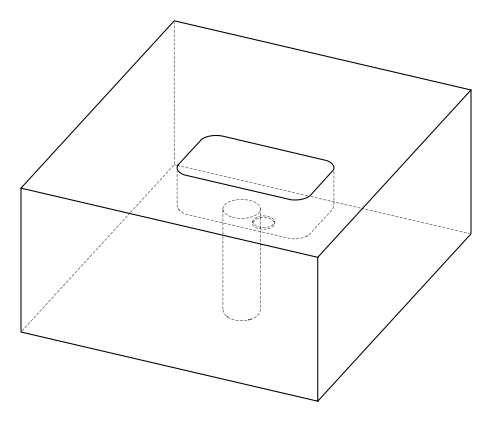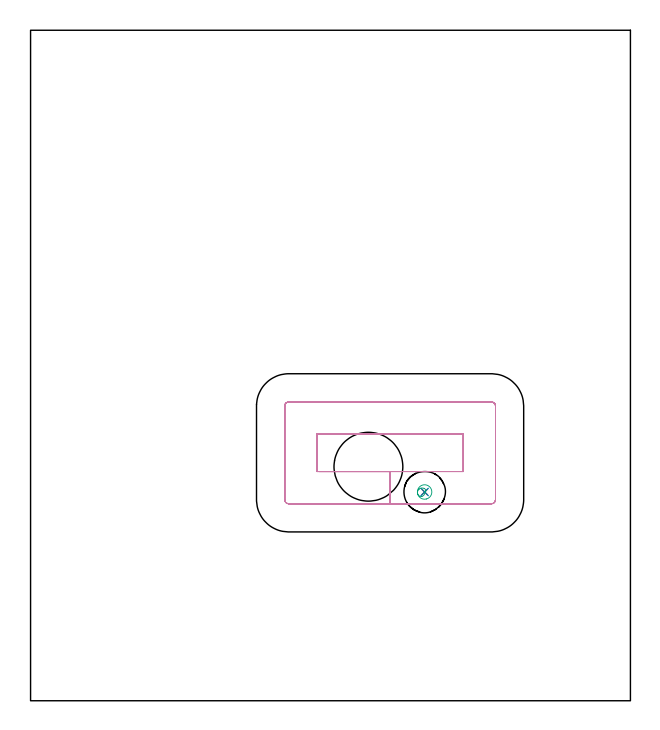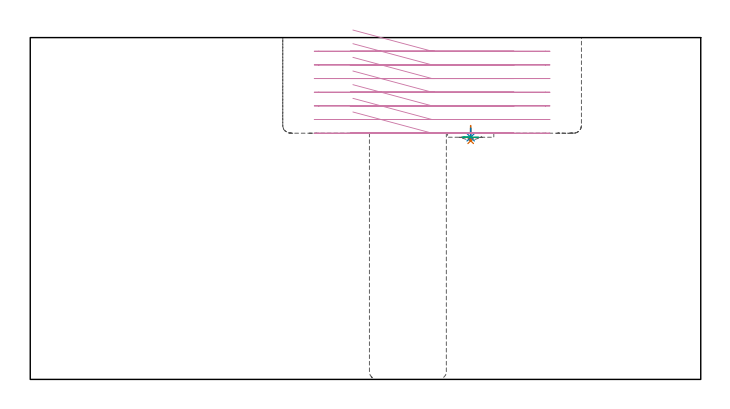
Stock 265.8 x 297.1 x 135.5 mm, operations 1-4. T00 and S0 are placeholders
(PLAN: 5 operations, 3 tool changes, 11.9 min)
(1 SPOT_DRILL | STEP1POCKET | NXT0321_9005460120000 | 0.06 min | 4461 mm3)
(2 DRILL_BLIND_HOLE_INTO_CENTER | STEP1POCKET | NXT0301_128 | 0.02 min | 0 mm3)
(3 MILL_ROUGH_BLIND_HOLE_CONTOUR | STEP1POCKET | UGT0201_129 | Spiral | 0.14 min | 2271 mm3)
(4 MILL_RECTANGULAR_POCKET | POCKET_RECTANGULAR_STRAIGHT | NXT0201_007 | Follow Part, ap 6.25, ae 75% | 7.27 min | 300849 mm3)
(5 MILL_THROUGH_HOLE_FROM_SOLID_MATERIAL | STEP1HOLE | NXT0201_007 | Circular | 4.46 min | 70999 mm3)
(TOOL NXT0321_9005460120000 | NC Spot Drill, 142deg, 12mm, Carbide, Uncoated | D12 PA142 FL30 Z2)
(TOOL NXT0301_128 | Carbide Drill 12mm [861.1-1200-036A1-GP GC34] | D12 PA150 FL37.4 Z2)
(TOOL UGT0201_129 | Carbide End Mill 11.9 | D11.9 FL15 Z4)
(TOOL NXT0201_007 | ENDMILL 25mm [R216.25-25050GCK54P 1620] | D25 R3 FL54 Z5)
(OP 1 SPOT_DRILL)
G17 G21 G94 G90
T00 M6
G54
G17 G0 G90 X174.6 Y92.5 S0 M3
G43 Z145.5 H0
G94 G81 G98 Z94.6 F250. R100.6
G80
M5
M2
(OP 2 DRILL_BLIND_HOLE_INTO_CENTER)
G17 G21 G94 G90
T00 M6
G54
G17 G0 G90 X174.6 Y92.5 S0 M3
G43 Z145.5 H1
G94 G81 G98 Z95.992 F250. R99.6
G80
M5
M2
(OP 3 MILL_ROUGH_BLIND_HOLE_CONTOUR)
G17 G21 G94 G90
T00 M6
G54
G17 G0 G90 X174.6 Y92.5 S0 M3
G43 Z145.5 H0
Z96.
G94 G3 X175.138 Y93.106 R0.542 F250.
X174.41 Y94.089 R1.234
X172.189 Y93.798 R2.158
X171.49 Y91.747 R2.02
X175.353 Y89.39 R3.2
X171.49 Y91.747 R-3.2
X173.422 Y90.568 R1.6
X174.6 Y92.5 R1.6
G0 Z145.5
M5
M2
(OP 4 MILL_RECTANGULAR_POCKET)
G17 G21 G94 G90
T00 M6
G54
G17 G0 G90 X127.898 Y101.55 S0 M3
G43 Z145.5 H1
Z138.5
G94 G1 X159.3 Z130.086 F250.
X191.75 F500.
Y118.15
X126.85
Y101.55
X159.3
Y87.3
X204.2
G3 X206. Y89.1 R1.8
G1 Y130.6
G3 X204.2 Y132.4 R1.8
G1 X114.4
G3 X112.6 Y130.6 R1.8
G1 Y89.1
G3 X114.4 Y87.3 R1.8
G1 X159.3
X160.3
G0 X127.898 Y101.55 Z133.086
G1 X159.3 Z124.671 F250.
X191.75 F500.
Y118.15
X126.85
Y101.55
X159.3
Y87.3
X204.2
G3 X206. Y89.1 R1.8
G1 Y130.6
G3 X204.2 Y132.4 R1.8
G1 X114.4
G3 X112.6 Y130.6 R1.8
G1 Y89.1
G3 X114.4 Y87.3 R1.8
G1 X159.3
X160.3
G0 X127.898 Y101.55 Z127.671
G1 X159.3 Z119.257 F250.
X191.75 F500.
Y118.15
X126.85
Y101.55
X159.3
Y87.3
X204.2
G3 X206. Y89.1 R1.8
G1 Y130.6
G3 X204.2 Y132.4 R1.8
G1 X114.4
G3 X112.6 Y130.6 R1.8
G1 Y89.1
G3 X114.4 Y87.3 R1.8
G1 X159.3
X160.3
G0 X127.898 Y101.55 Z122.257
G1 X159.3 Z113.843 F250.
X191.75 F500.
Y118.15
X126.85
Y101.55
X159.3
Y87.3
X204.2
G3 X206. Y89.1 R1.8
G1 Y130.6
G3 X204.2 Y132.4 R1.8
G1 X114.4
G3 X112.6 Y130.6 R1.8
G1 Y89.1
G3 X114.4 Y87.3 R1.8
G1 X159.3
X160.3
G0 X127.898 Y101.55 Z116.843
G1 X159.3 Z108.429 F250.
X191.75 F500.
Y118.15
X126.85
Y101.55
X159.3
Y87.3
X204.2
G3 X206. Y89.1 R1.8
G1 Y130.6
G3 X204.2 Y132.4 R1.8
G1 X114.4
G3 X112.6 Y130.6 R1.8
G1 Y89.1
G3 X114.4 Y87.3 R1.8
G1 X159.3
X160.3
G0 X127.898 Y101.55 Z111.429
G1 X159.3 Z103.014 F250.
X191.75 F500.
Y118.15
X126.85
Y101.55
X159.3
Y87.3
X204.2
G3 X206. Y89.1 R1.8
G1 Y130.6
G3 X204.2 Y132.4 R1.8
G1 X114.4
G3 X112.6 Y130.6 R1.8
G1 Y89.1
G3 X114.4 Y87.3 R1.8
G1 X159.3
X160.3
G0 X127.898 Y101.55 Z106.014
G1 X159.3 Z97.6 F250.
X191.75 F500.
Y118.15
X126.85
Y101.55
X159.3
Y87.3
X204.2
G3 X206. Y89.1 R1.8
G1 Y130.6
G3 X204.2 Y132.4 R1.8
G1 X114.4
G3 X112.6 Y130.6 R1.8
G1 Y89.1
G3 X114.4 Y87.3 R1.8
G1 X159.3
X160.3
G0 Z145.5
M5
M2
